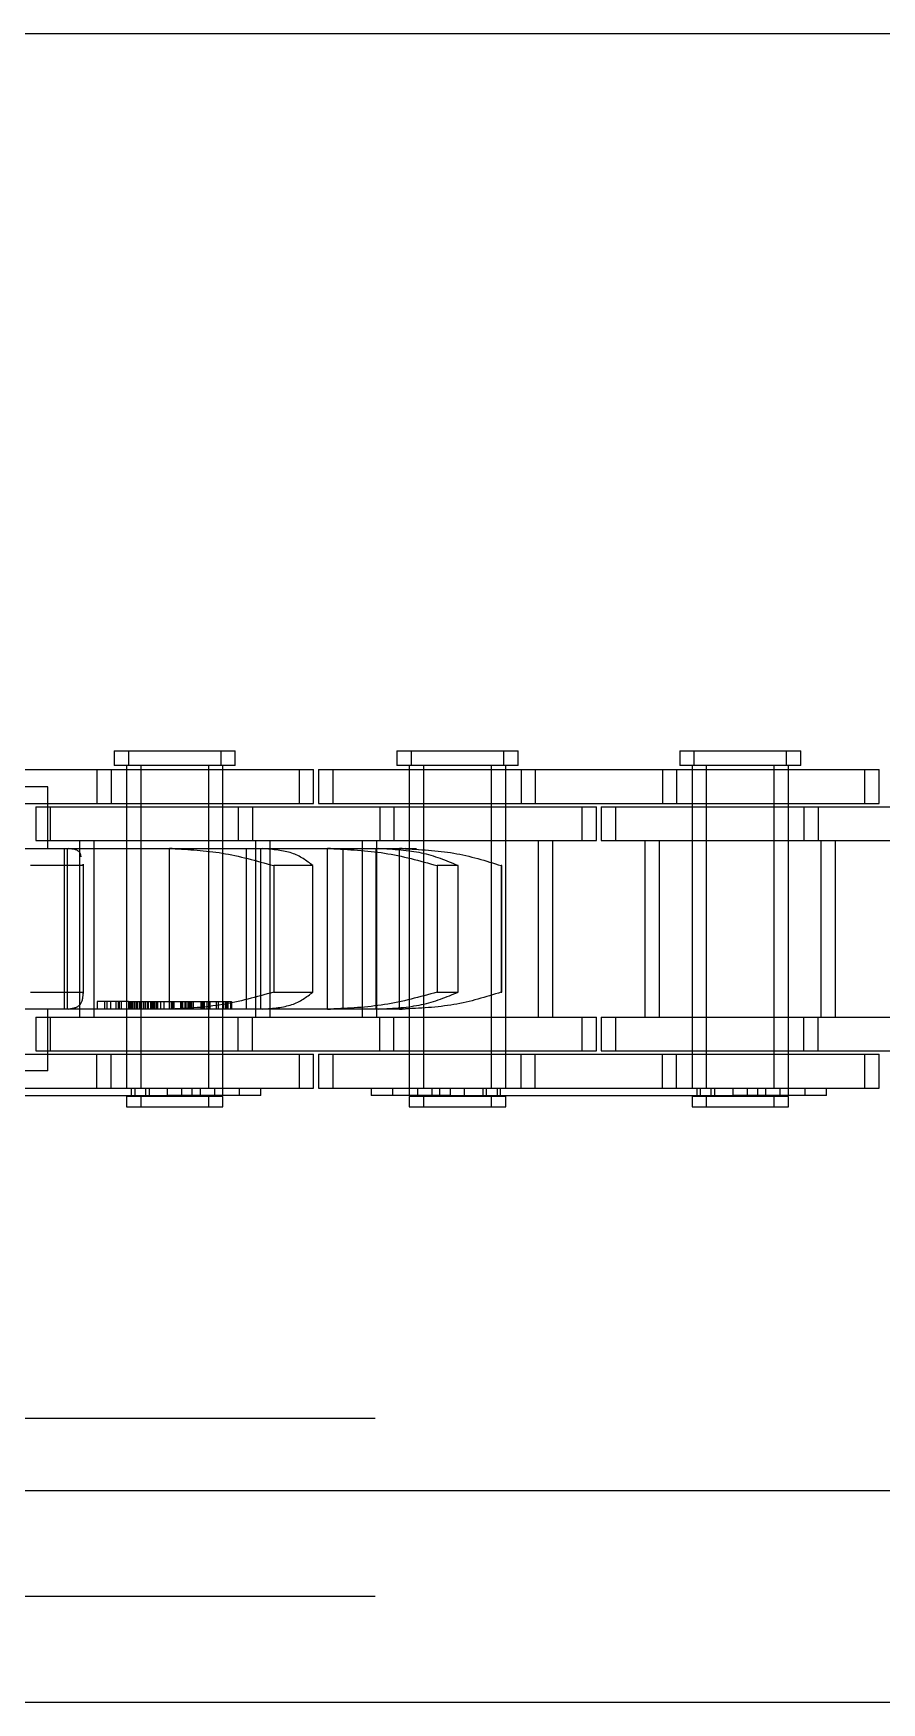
# Model space of a CAD drawing. Header units: metres. Extents: x 0 to 21025, y 0 to 14850.
# Drawn here: x 4448.6 to 4486.7, y 9046.6 to 9121.6 of the extents above; entities that cross this region are included whole.
import ezdxf

# ---------------------------------------------------------------- set-up
doc = ezdxf.new("R2010")
doc.units = ezdxf.units.M
doc.header["$LTSCALE"] = 25
doc.linetypes.add('HIDDEN2', pattern=[4.7625, 3.175, -1.5875])
doc.layers.add('SL4', color=4, linetype='Continuous')
doc.layers.add('ST1', color=7, linetype='HIDDEN2')

msp = doc.modelspace()

# ---------------------------------------------------------------- linework, layer by layer
at = {"layer": 'SL4'}
for p, q in [((4210.539, 9121.619), (5535.514, 9121.619)), ((4210.539, 9056.144), (5535.514, 9056.144)), ((5535.514, 9046.619), (4210.539, 9046.619))]:
    msp.add_line(p, q, dxfattribs=at)
at = {"layer": 'ST1'}
for p, q in [((4452.231, 9089.384), (4457.028, 9089.384)), ((4452.231, 9089.384), (4452.231, 9088.725)), ((4452.87, 9089.384), (4452.87, 9088.725)), ((4457.028, 9089.384), (4457.667, 9089.384)), ((4457.028, 9088.725), (4457.028, 9089.384)), ((4457.667, 9088.725), (4457.667, 9089.384)), ((4464.931, 9089.384), (4469.728, 9089.384)), ((4464.931, 9089.384), (4464.931, 9088.725)), ((4465.57, 9089.384), (4465.57, 9088.725)), ((4469.728, 9089.384), (4470.367, 9089.384)), ((4469.728, 9088.725), (4469.728, 9089.384)), ((4470.367, 9088.725), (4470.367, 9089.384)), ((4477.631, 9089.384), (4482.428, 9089.384)), ((4477.631, 9089.384), (4477.631, 9088.725)), ((4478.27, 9089.384), (4478.27, 9088.725)), ((4482.428, 9089.384), (4483.067, 9089.384)), ((4482.428, 9088.725), (4482.428, 9089.384)), ((4483.067, 9088.725), (4483.067, 9089.384)), ((4445.104, 9088.541), (4451.454, 9088.541)), ((4451.454, 9088.541), (4451.454, 9087.021)), ((4451.454, 9088.541), (4460.549, 9088.541)), ((4452.093, 9088.541), (4452.093, 9087.021)), ((4457.028, 9088.725), (4452.231, 9088.725)), ((4452.784, 9088.725), (4452.784, 9074.227)), ((4452.784, 9088.541), (4452.784, 9087.021)), ((4453.423, 9088.725), (4453.423, 9074.227)), ((4453.423, 9088.541), (4453.423, 9087.021)), ((4456.474, 9074.227), (4456.474, 9088.725)), ((4456.474, 9087.021), (4456.474, 9088.541)), ((4457.667, 9088.725), (4457.028, 9088.725)), ((4457.113, 9074.227), (4457.113, 9088.725)), ((4457.113, 9087.021), (4457.113, 9088.541)), ((4460.549, 9088.541), (4461.188, 9088.541)), ((4460.549, 9087.021), (4460.549, 9088.541)), ((4461.188, 9087.021), (4461.188, 9088.541)), ((4461.409, 9088.541), (4470.504, 9088.541)), ((4461.409, 9088.541), (4461.409, 9087.021)), ((4462.048, 9088.541), (4462.048, 9087.021)), ((4469.728, 9088.725), (4464.931, 9088.725)), ((4465.484, 9088.725), (4465.484, 9074.227)), ((4465.484, 9088.541), (4465.484, 9087.021)), ((4466.123, 9088.725), (4466.123, 9074.227)), ((4466.123, 9088.541), (4466.123, 9087.021)), ((4469.174, 9074.227), (4469.174, 9088.725)), ((4469.174, 9087.021), (4469.174, 9088.541)), ((4470.367, 9088.725), (4469.728, 9088.725)), ((4469.813, 9074.227), (4469.813, 9088.725)), ((4469.813, 9087.021), (4469.813, 9088.541)), ((4470.504, 9088.541), (4470.504, 9087.021)), ((4470.504, 9088.541), (4476.854, 9088.541)), ((4471.143, 9088.541), (4471.143, 9087.021)), ((4476.854, 9088.541), (4476.854, 9087.021)), ((4476.854, 9088.541), (4485.949, 9088.541)), ((4477.493, 9088.541), (4477.493, 9087.021)), ((4482.428, 9088.725), (4477.631, 9088.725)), ((4478.184, 9088.725), (4478.184, 9074.227)), ((4478.184, 9088.541), (4478.184, 9087.021)), ((4478.823, 9088.725), (4478.823, 9074.227)), ((4478.823, 9088.541), (4478.823, 9087.021)), ((4481.874, 9074.227), (4481.874, 9088.725)), ((4481.874, 9087.021), (4481.874, 9088.541)), ((4483.067, 9088.725), (4482.428, 9088.725)), ((4482.513, 9074.227), (4482.513, 9088.725)), ((4482.513, 9087.021), (4482.513, 9088.541)), ((4485.949, 9088.541), (4486.588, 9088.541)), ((4485.949, 9087.021), (4485.949, 9088.541)), ((4486.588, 9087.021), (4486.588, 9088.541)), ((4449.241, 9087.759), (4410.153, 9087.759)), ((4449.241, 9084.989), (4449.241, 9087.759)), ((4445.104, 9087.021), (4451.454, 9087.021)), ((4451.454, 9087.021), (4460.549, 9087.021)), ((4460.549, 9087.021), (4461.188, 9087.021)), ((4461.409, 9087.021), (4470.504, 9087.021)), ((4470.504, 9087.021), (4476.854, 9087.021)), ((4476.854, 9087.021), (4485.949, 9087.021)), ((4485.949, 9087.021), (4486.588, 9087.021)), ((4448.709, 9086.869), (4457.804, 9086.869)), ((4448.709, 9086.869), (4448.709, 9085.349)), ((4449.348, 9086.869), (4449.348, 9085.349)), ((4452.784, 9086.869), (4452.784, 9085.349)), ((4453.423, 9086.869), (4453.423, 9085.349)), ((4456.474, 9085.349), (4456.474, 9086.869)), ((4457.113, 9085.349), (4457.113, 9086.869)), ((4457.804, 9086.869), (4457.804, 9085.349)), ((4457.804, 9086.869), (4464.154, 9086.869)), ((4458.443, 9086.869), (4458.443, 9085.349)), ((4464.154, 9086.869), (4464.154, 9085.349)), ((4464.154, 9086.869), (4473.249, 9086.869)), ((4464.793, 9086.869), (4464.793, 9085.349)), ((4465.484, 9086.869), (4465.484, 9085.349)), ((4466.123, 9086.869), (4466.123, 9085.349)), ((4469.174, 9085.349), (4469.174, 9086.869)), ((4469.813, 9085.349), (4469.813, 9086.869)), ((4473.249, 9086.869), (4473.888, 9086.869)), ((4473.249, 9085.349), (4473.249, 9086.869)), ((4473.888, 9085.349), (4473.888, 9086.869)), ((4474.109, 9086.869), (4483.204, 9086.869)), ((4474.109, 9086.869), (4474.109, 9085.349)), ((4474.748, 9086.869), (4474.748, 9085.349)), ((4478.184, 9086.869), (4478.184, 9085.349)), ((4478.823, 9086.869), (4478.823, 9085.349)), ((4481.874, 9085.349), (4481.874, 9086.869)), ((4482.513, 9085.349), (4482.513, 9086.869)), ((4483.204, 9086.869), (4483.204, 9085.349)), ((4483.204, 9086.869), (4489.554, 9086.869)), ((4483.843, 9086.869), (4483.843, 9085.349)), ((4444.689, 9084.989), (4450.171, 9084.989)), ((4448.709, 9085.349), (4457.804, 9085.349)), ((4449.982, 9084.989), (4449.982, 9077.779)), ((4450.132, 9077.779), (4450.132, 9084.989)), ((4450.171, 9084.989), (4454.716, 9084.989)), ((4450.669, 9085.349), (4450.669, 9077.419)), ((4451.308, 9085.349), (4451.308, 9077.419)), ((4452.784, 9085.349), (4452.784, 9077.419)), ((4453.423, 9085.349), (4453.423, 9077.419)), ((4454.716, 9077.779), (4454.716, 9084.989)), ((4454.716, 9084.989), (4454.831, 9084.989)), ((4454.831, 9084.989), (4454.716, 9084.989)), ((4454.831, 9084.989), (4458.9, 9084.989)), ((4456.474, 9077.419), (4456.474, 9085.349)), ((4457.113, 9077.419), (4457.113, 9085.349)), ((4457.804, 9085.349), (4464.154, 9085.349)), ((4458.152, 9084.989), (4458.152, 9077.779)), ((4458.589, 9077.419), (4458.589, 9085.349)), ((4458.822, 9077.779), (4458.822, 9084.989)), ((4458.9, 9084.989), (4461.813, 9084.989)), ((4459.228, 9077.419), (4459.228, 9085.349)), ((4461.813, 9077.779), (4461.813, 9084.989)), ((4461.813, 9084.989), (4461.942, 9084.989)), ((4461.942, 9084.989), (4461.813, 9084.989)), ((4461.942, 9084.989), (4464.107, 9084.989)), ((4462.499, 9084.989), (4462.499, 9077.779)), ((4463.369, 9085.349), (4463.369, 9077.419)), ((4463.998, 9077.779), (4463.998, 9084.989)), ((4464.008, 9085.349), (4464.008, 9077.419)), ((4464.107, 9084.989), (4465.037, 9084.989)), ((4464.154, 9085.349), (4473.249, 9085.349)), ((4465.037, 9077.779), (4465.037, 9084.989)), ((4465.037, 9084.989), (4465.163, 9084.989)), ((4465.163, 9084.989), (4465.037, 9084.989)), ((4465.163, 9084.989), (4465.304, 9084.989)), ((4465.8, 9084.979), (4465.304, 9084.989)), ((4465.484, 9085.349), (4465.484, 9077.419)), ((4466.123, 9085.349), (4466.123, 9077.419)), ((4469.174, 9077.419), (4469.174, 9085.349)), ((4469.813, 9077.419), (4469.813, 9085.349)), ((4471.289, 9077.419), (4471.289, 9085.349)), ((4471.928, 9077.419), (4471.928, 9085.349)), ((4473.249, 9085.349), (4473.888, 9085.349)), ((4474.109, 9085.349), (4483.204, 9085.349)), ((4476.069, 9085.349), (4476.069, 9077.419)), ((4476.708, 9085.349), (4476.708, 9077.419)), ((4478.184, 9085.349), (4478.184, 9077.419)), ((4478.823, 9085.349), (4478.823, 9077.419)), ((4481.874, 9077.419), (4481.874, 9085.349)), ((4482.513, 9077.419), (4482.513, 9085.349)), ((4483.204, 9085.349), (4489.554, 9085.349)), ((4483.989, 9077.419), (4483.989, 9085.349)), ((4484.628, 9077.419), (4484.628, 9085.349)), ((4450.843, 9084.227), (4448.467, 9084.227)), ((4450.843, 9084.227), (4450.828, 9084.284)), ((4450.843, 9078.541), (4450.843, 9084.227)), ((4450.845, 9078.483), (4450.845, 9084.284)), ((4459.393, 9084.227), (4459.393, 9078.541)), ((4461.156, 9084.227), (4459.393, 9084.227)), ((4461.156, 9078.541), (4461.156, 9084.227)), ((4466.737, 9084.227), (4466.737, 9078.541)), ((4467.675, 9084.227), (4466.737, 9084.227)), ((4467.675, 9078.541), (4467.675, 9084.227)), ((4469.613, 9084.227), (4469.613, 9078.541)), ((4469.637, 9084.227), (4469.613, 9084.227)), ((4469.637, 9078.541), (4469.637, 9084.227)), ((4448.467, 9078.541), (4450.843, 9078.541)), ((4452.297, 9078.113), (4451.458, 9078.113)), ((4451.458, 9078.113), (4451.458, 9077.779)), ((4451.793, 9078.113), (4451.793, 9077.779)), ((4451.895, 9078.113), (4451.895, 9077.779)), ((4452.066, 9078.113), (4452.066, 9077.779)), ((4452.45, 9078.113), (4452.297, 9078.113)), ((4452.297, 9078.113), (4452.297, 9077.779)), ((4452.401, 9078.113), (4452.401, 9077.779)), ((4452.864, 9078.113), (4452.45, 9078.113)), ((4452.45, 9078.113), (4452.45, 9077.779)), ((4452.542, 9078.113), (4452.542, 9077.779)), ((4452.864, 9078.113), (4455.294, 9078.113)), ((4452.864, 9078.113), (4452.864, 9077.779)), ((4452.923, 9078.113), (4452.923, 9077.779)), ((4452.924, 9078.113), (4452.924, 9077.779)), ((4452.975, 9078.113), (4452.975, 9077.779)), ((4452.988, 9078.113), (4452.988, 9077.779)), ((4452.989, 9078.113), (4452.989, 9077.779)), ((4453.046, 9078.113), (4453.046, 9077.779)), ((4453.122, 9078.113), (4453.122, 9077.779)), ((4453.131, 9078.113), (4453.131, 9077.779)), ((4453.162, 9078.113), (4453.162, 9077.779)), ((4453.236, 9078.113), (4453.236, 9077.779)), ((4453.239, 9078.113), (4453.239, 9077.779)), ((4453.247, 9078.113), (4453.247, 9077.779)), ((4453.26, 9078.113), (4453.26, 9077.779)), ((4453.353, 9078.113), (4453.353, 9077.779)), ((4453.373, 9078.113), (4453.373, 9077.779)), ((4453.38, 9078.113), (4453.38, 9077.779)), ((4453.449, 9078.113), (4453.449, 9077.779)), ((4453.542, 9078.113), (4453.542, 9077.779)), ((4453.626, 9078.113), (4453.626, 9077.779)), ((4453.706, 9078.113), (4453.706, 9077.779)), ((4453.754, 9078.113), (4453.754, 9077.779)), ((4453.858, 9078.113), (4453.858, 9077.779)), ((4453.89, 9078.113), (4453.89, 9077.779)), ((4453.893, 9078.113), (4453.893, 9077.779)), ((4453.926, 9078.113), (4453.926, 9077.779)), ((4453.965, 9078.113), (4453.965, 9077.779)), ((4453.999, 9078.113), (4453.999, 9077.779)), ((4454.002, 9078.113), (4454.002, 9077.779)), ((4454.028, 9078.113), (4454.028, 9077.779)), ((4454.032, 9078.113), (4454.032, 9077.779)), ((4454.12, 9078.113), (4454.12, 9077.779)), ((4454.133, 9078.113), (4454.133, 9077.779)), ((4454.15, 9078.113), (4454.15, 9077.779)), ((4454.169, 9078.113), (4454.169, 9077.779)), ((4454.177, 9078.113), (4454.177, 9077.779)), ((4454.31, 9078.113), (4454.31, 9077.779)), ((4454.47, 9077.779), (4454.47, 9078.113)), ((4454.804, 9077.779), (4454.804, 9078.113)), ((4454.853, 9078.113), (4454.853, 9077.779)), ((4454.914, 9078.113), (4454.914, 9077.779)), ((4455.213, 9078.113), (4455.213, 9077.779)), ((4455.254, 9078.113), (4455.254, 9077.779)), ((4455.275, 9078.113), (4455.275, 9077.779)), ((4455.294, 9078.113), (4455.684, 9078.113)), ((4455.294, 9078.113), (4455.294, 9077.779)), ((4455.403, 9078.113), (4455.403, 9077.779)), ((4455.449, 9078.113), (4455.449, 9077.779)), ((4455.53, 9078.113), (4455.53, 9077.779)), ((4455.584, 9078.113), (4455.584, 9077.779)), ((4455.638, 9078.113), (4455.638, 9077.779)), ((4455.656, 9078.113), (4455.656, 9077.779)), ((4455.677, 9078.113), (4455.677, 9077.779)), ((4455.684, 9078.113), (4456.531, 9078.113)), ((4455.684, 9078.113), (4455.684, 9077.779)), ((4455.756, 9078.113), (4455.756, 9077.779)), ((4455.78, 9078.113), (4455.78, 9077.779)), ((4456.115, 9078.113), (4456.115, 9077.779)), ((4456.141, 9078.113), (4456.141, 9077.779)), ((4456.188, 9078.113), (4456.188, 9077.779)), ((4456.225, 9078.113), (4456.225, 9077.779)), ((4456.273, 9078.113), (4456.273, 9077.779)), ((4456.395, 9078.113), (4456.395, 9077.779)), ((4456.531, 9078.113), (4456.531, 9077.779)), ((4456.531, 9078.113), (4456.814, 9078.113)), ((4456.814, 9078.113), (4456.814, 9077.779)), ((4456.814, 9078.113), (4456.898, 9078.113)), ((4456.898, 9078.113), (4456.898, 9077.779)), ((4456.898, 9078.113), (4457.222, 9078.113)), ((4457.132, 9078.113), (4457.132, 9077.779)), ((4457.222, 9078.113), (4457.258, 9078.113)), ((4457.222, 9078.113), (4457.222, 9077.779)), ((4457.258, 9078.113), (4457.258, 9077.779)), ((4457.258, 9078.113), (4457.466, 9078.113)), ((4457.301, 9078.113), (4457.301, 9077.779)), ((4457.338, 9078.113), (4457.338, 9077.779)), ((4457.456, 9078.113), (4457.456, 9077.779)), ((4457.466, 9078.113), (4457.466, 9077.779)), ((4457.466, 9078.113), (4457.501, 9078.113)), ((4457.486, 9078.113), (4457.486, 9077.779)), ((4457.501, 9078.113), (4457.501, 9077.779)), ((4459.393, 9078.541), (4461.156, 9078.541)), ((4466.737, 9078.541), (4467.675, 9078.541)), ((4469.613, 9078.541), (4469.637, 9078.541)), ((4450.171, 9077.779), (4444.689, 9077.779)), ((4448.709, 9077.419), (4457.804, 9077.419)), ((4448.709, 9077.419), (4448.709, 9075.899)), ((4449.241, 9075.009), (4449.241, 9077.779)), ((4449.348, 9077.419), (4449.348, 9075.899)), ((4454.716, 9077.779), (4450.171, 9077.779)), ((4452.784, 9077.419), (4452.784, 9075.899)), ((4453.423, 9077.419), (4453.423, 9075.899)), ((4454.831, 9077.779), (4454.716, 9077.779)), ((4458.9, 9077.779), (4454.831, 9077.779)), ((4456.474, 9075.899), (4456.474, 9077.419)), ((4457.113, 9075.899), (4457.113, 9077.419)), ((4457.804, 9075.899), (4457.804, 9077.419)), ((4457.804, 9077.419), (4464.154, 9077.419)), ((4458.443, 9075.899), (4458.443, 9077.419)), ((4461.813, 9077.779), (4458.9, 9077.779)), ((4461.942, 9077.779), (4461.813, 9077.779)), ((4461.813, 9077.779), (4461.942, 9077.779)), ((4464.107, 9077.779), (4461.942, 9077.779)), ((4465.037, 9077.779), (4464.107, 9077.779)), ((4464.154, 9075.899), (4464.154, 9077.419)), ((4464.154, 9077.419), (4473.249, 9077.419)), ((4464.793, 9075.899), (4464.793, 9077.419)), ((4465.163, 9077.779), (4465.037, 9077.779)), ((4465.037, 9077.779), (4465.163, 9077.779)), ((4465.304, 9077.779), (4465.163, 9077.779)), ((4465.484, 9077.419), (4465.484, 9075.899)), ((4466.123, 9077.419), (4466.123, 9075.899)), ((4469.174, 9075.899), (4469.174, 9077.419)), ((4469.813, 9075.899), (4469.813, 9077.419)), ((4473.249, 9077.419), (4473.888, 9077.419)), ((4473.249, 9075.899), (4473.249, 9077.419)), ((4473.888, 9075.899), (4473.888, 9077.419)), ((4474.109, 9077.419), (4483.204, 9077.419)), ((4474.109, 9077.419), (4474.109, 9075.899)), ((4474.748, 9077.419), (4474.748, 9075.899)), ((4478.184, 9077.419), (4478.184, 9075.899)), ((4478.823, 9077.419), (4478.823, 9075.899)), ((4481.874, 9075.899), (4481.874, 9077.419)), ((4482.513, 9075.899), (4482.513, 9077.419)), ((4483.204, 9075.899), (4483.204, 9077.419)), ((4483.204, 9077.419), (4489.554, 9077.419)), ((4483.843, 9075.899), (4483.843, 9077.419)), ((4448.709, 9075.899), (4457.804, 9075.899)), ((4457.804, 9075.899), (4464.154, 9075.899)), ((4464.154, 9075.899), (4473.249, 9075.899)), ((4473.249, 9075.899), (4473.888, 9075.899)), ((4474.109, 9075.899), (4483.204, 9075.899)), ((4483.204, 9075.899), (4489.554, 9075.899)), ((4449.241, 9075.009), (4410.153, 9075.009)), ((4445.104, 9075.747), (4451.454, 9075.747)), ((4451.454, 9074.227), (4451.454, 9075.747)), ((4451.454, 9075.747), (4460.549, 9075.747)), ((4452.093, 9074.227), (4452.093, 9075.747)), ((4452.784, 9075.747), (4452.784, 9074.227)), ((4453.423, 9075.747), (4453.423, 9074.227)), ((4456.474, 9074.227), (4456.474, 9075.747)), ((4457.113, 9073.894), (4457.113, 9075.747)), ((4460.549, 9075.747), (4461.188, 9075.747)), ((4460.549, 9074.227), (4460.549, 9075.747)), ((4461.188, 9074.227), (4461.188, 9075.747)), ((4461.409, 9075.747), (4470.504, 9075.747)), ((4461.409, 9075.747), (4461.409, 9074.227)), ((4462.048, 9075.747), (4462.048, 9074.227)), ((4465.484, 9075.747), (4465.484, 9073.894)), ((4466.123, 9075.747), (4466.123, 9074.227)), ((4469.174, 9074.227), (4469.174, 9075.747)), ((4469.813, 9074.227), (4469.813, 9075.747)), ((4470.504, 9074.227), (4470.504, 9075.747)), ((4470.504, 9075.747), (4476.854, 9075.747)), ((4471.143, 9074.227), (4471.143, 9075.747)), ((4476.854, 9074.227), (4476.854, 9075.747)), ((4476.854, 9075.747), (4485.949, 9075.747)), ((4477.493, 9074.227), (4477.493, 9075.747)), ((4478.184, 9075.747), (4478.184, 9074.227)), ((4478.823, 9075.747), (4478.823, 9074.227)), ((4481.874, 9074.227), (4481.874, 9075.747)), ((4482.513, 9073.894), (4482.513, 9075.747)), ((4485.949, 9075.747), (4486.588, 9075.747)), ((4485.949, 9074.227), (4485.949, 9075.747)), ((4486.588, 9074.227), (4486.588, 9075.747)), ((4441.929, 9073.894), (4454.629, 9073.894)), ((4445.104, 9074.227), (4451.454, 9074.227)), ((4451.454, 9074.227), (4460.549, 9074.227)), ((4456.474, 9073.858), (4452.784, 9073.858)), ((4452.784, 9073.858), (4452.784, 9073.384)), ((4453.01, 9073.894), (4453.01, 9074.227)), ((4453.153, 9074.227), (4453.153, 9073.858)), ((4453.423, 9073.858), (4453.423, 9073.384)), ((4453.649, 9073.894), (4453.649, 9074.227)), ((4453.792, 9074.227), (4453.792, 9073.858)), ((4454.629, 9073.894), (4454.629, 9074.227)), ((4457.86, 9073.894), (4454.629, 9073.894)), ((4455.268, 9073.894), (4455.268, 9074.227)), ((4455.736, 9073.894), (4455.736, 9074.227)), ((4456.105, 9073.858), (4456.105, 9074.227)), ((4457.113, 9073.858), (4456.474, 9073.858)), ((4456.474, 9073.384), (4456.474, 9073.858)), ((4456.744, 9073.858), (4456.744, 9074.227)), ((4457.113, 9073.384), (4457.113, 9073.858)), ((4457.86, 9073.894), (4457.86, 9074.227)), ((4458.82, 9073.894), (4457.86, 9073.894)), ((4458.82, 9073.894), (4458.82, 9074.227)), ((4460.549, 9074.227), (4461.188, 9074.227)), ((4461.409, 9074.227), (4470.504, 9074.227)), ((4463.777, 9074.227), (4463.777, 9073.894)), ((4467.329, 9073.894), (4463.777, 9073.894)), ((4464.737, 9073.894), (4464.737, 9074.227)), ((4469.174, 9073.858), (4465.484, 9073.858)), ((4465.484, 9073.858), (4465.484, 9073.384)), ((4465.853, 9074.227), (4465.853, 9073.858)), ((4466.123, 9073.858), (4466.123, 9073.384)), ((4466.492, 9074.227), (4466.492, 9073.858)), ((4466.861, 9073.894), (4466.861, 9074.227)), ((4467.329, 9073.894), (4467.329, 9074.227)), ((4467.329, 9073.894), (4480.029, 9073.894)), ((4467.968, 9073.894), (4467.968, 9074.227)), ((4468.805, 9073.858), (4468.805, 9074.227)), ((4468.948, 9073.894), (4468.948, 9074.227)), ((4469.813, 9073.858), (4469.174, 9073.858)), ((4469.174, 9073.384), (4469.174, 9073.858)), ((4469.444, 9073.858), (4469.444, 9074.227)), ((4469.587, 9073.894), (4469.587, 9074.227)), ((4469.813, 9073.384), (4469.813, 9073.858)), ((4470.504, 9074.227), (4476.854, 9074.227)), ((4476.854, 9074.227), (4485.949, 9074.227)), ((4481.874, 9073.858), (4478.184, 9073.858)), ((4478.184, 9073.858), (4478.184, 9073.384)), ((4478.41, 9073.894), (4478.41, 9074.227)), ((4478.553, 9074.227), (4478.553, 9073.858)), ((4478.823, 9073.858), (4478.823, 9073.384)), ((4479.049, 9073.894), (4479.049, 9074.227)), ((4479.192, 9074.227), (4479.192, 9073.858)), ((4480.029, 9073.894), (4480.029, 9074.227)), ((4483.26, 9073.894), (4480.029, 9073.894)), ((4480.668, 9073.894), (4480.668, 9074.227)), ((4481.136, 9073.894), (4481.136, 9074.227)), ((4481.505, 9073.858), (4481.505, 9074.227)), ((4482.513, 9073.858), (4481.874, 9073.858)), ((4481.874, 9073.384), (4481.874, 9073.858)), ((4482.144, 9073.858), (4482.144, 9074.227)), ((4482.513, 9073.384), (4482.513, 9073.858)), ((4483.26, 9073.894), (4483.26, 9074.227)), ((4484.22, 9073.894), (4483.26, 9073.894)), ((4484.22, 9073.894), (4484.22, 9074.227)), ((4485.949, 9074.227), (4486.588, 9074.227)), ((4452.784, 9073.384), (4456.474, 9073.384)), ((4456.474, 9073.384), (4457.113, 9073.384)), ((4465.484, 9073.384), (4469.174, 9073.384)), ((4469.174, 9073.384), (4469.813, 9073.384)), ((4478.184, 9073.384), (4481.874, 9073.384)), ((4481.874, 9073.384), (4482.513, 9073.384)), ((5535.514, 9059.381), (4210.539, 9059.381)), ((4210.539, 9056.144), (5535.514, 9056.144)), ((5535.514, 9051.381), (4210.539, 9051.381))]:
    msp.add_line(p, q, dxfattribs=at)
for points, knots in [([(4450.739, 9084.623), (4450.729, 9084.681), (4450.685, 9084.94), (4450.395, 9084.967), (4450.171, 9084.989)], [0, 0, 0, 0, 0.2260882, 1, 1, 1, 1]), ([(4454.831, 9084.989), (4455.575, 9084.951), (4457.064, 9084.875), (4458.616, 9084.443), (4459.393, 9084.227)], [0, 0, 0, 0, 0.499464, 1, 1, 1, 1]), ([(4461.156, 9084.227), (4460.869, 9084.443), (4460.297, 9084.875), (4459.365, 9084.951), (4458.9, 9084.989)], [0, 0, 0, 0, 0.500513, 1, 1, 1, 1]), ([(4461.942, 9084.989), (4462.757, 9084.951), (4464.39, 9084.876), (4465.954, 9084.443), (4466.737, 9084.227)], [0, 0, 0, 0, 0.499124, 1, 1, 1, 1]), ([(4467.675, 9084.227), (4467.153, 9084.443), (4466.11, 9084.875), (4464.774, 9084.951), (4464.107, 9084.989)], [0, 0, 0, 0, 0.500534, 1, 1, 1, 1]), ([(4465.163, 9084.989), (4465.952, 9084.951), (4467.532, 9084.876), (4468.918, 9084.443), (4469.613, 9084.227)], [0, 0, 0, 0, 0.499098, 1, 1, 1, 1]), ([(4450.171, 9077.779), (4450.378, 9077.816), (4450.792, 9077.892), (4450.826, 9078.324), (4450.843, 9078.541)], [0, 0, 0, 0, 0.499427, 1, 1, 1, 1]), ([(4459.393, 9078.541), (4458.616, 9078.324), (4457.064, 9077.892), (4455.575, 9077.816), (4454.831, 9077.779)], [0, 0, 0, 0, 0.500529, 1, 1, 1, 1]), ([(4458.9, 9077.779), (4459.365, 9077.816), (4460.297, 9077.892), (4460.869, 9078.324), (4461.156, 9078.541)], [0, 0, 0, 0, 0.49948, 1, 1, 1, 1]), ([(4466.737, 9078.541), (4465.955, 9078.324), (4464.391, 9077.892), (4462.758, 9077.816), (4461.942, 9077.779)], [0, 0, 0, 0, 0.500152, 1, 1, 1, 1]), ([(4464.107, 9077.779), (4464.774, 9077.816), (4466.11, 9077.892), (4467.153, 9078.324), (4467.675, 9078.541)], [0, 0, 0, 0, 0.499459, 1, 1, 1, 1]), ([(4469.613, 9078.541), (4468.92, 9078.324), (4467.533, 9077.892), (4465.953, 9077.816), (4465.163, 9077.779)], [0, 0, 0, 0, 0.500133, 1, 1, 1, 1])]:
    msp.add_open_spline(points, degree=3, knots=knots, dxfattribs=at)

doc.saveas('drawing.dxf')
